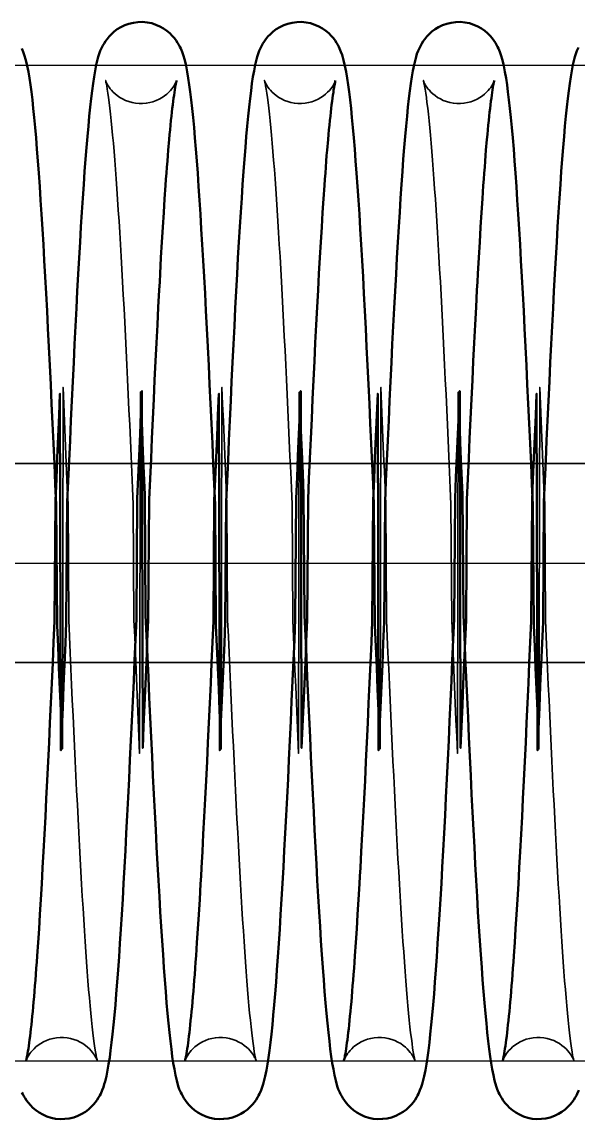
# Model space of a CAD drawing. Header units: millimetres. Extents: x 1448 to 104164, y -19509 to -89.
# Drawn here: x 58737.7 to 58793.5, y -3869 to -3758.8 of the extents above; entities that cross this region are included whole.
import ezdxf

# ---------------------------------------------------------------- set-up
doc = ezdxf.new("R2010")
doc.units = ezdxf.units.MM
doc.header["$LTSCALE"] = 60
doc.header["$MEASUREMENT"] = 0
doc.linetypes.add('CEN', pattern=[62, 60, -1, 0, -1])
doc.layers.get('0').update_dxf_attribs({"linetype": 'CONTINUOUS'})
doc.layers.add('cen', color=14, linetype='CONTINUOUS')
doc.layers.add('가려진 것(ISO)', color=7, linetype='CONTINUOUS', lineweight=35)
doc.layers.add('가시적인 것(ISO)', color=7, linetype='CONTINUOUS', lineweight=50)

# ---------------------------------------------------------------- blocks, each defined once
blk = doc.blocks.new('토션스프링 3')
at = {"layer": '가려진 것(ISO)', "flags": 128}
for points in [[(21461985.54, -50952857.63), (21461985.55, -50952857.65), (21461985.57, -50952857.7), (21461985.61, -50952857.81), (21461985.69, -50952857.97), (21461985.75, -50952858.07), (21461985.82, -50952858.19), (21461985.91, -50952858.33), (21461986.03, -50952858.48), (21461986.17, -50952858.65), (21461986.33, -50952858.82), (21461986.53, -50952859), (21461986.75, -50952859.18), (21461987.01, -50952859.35), (21461987.29, -50952859.51), (21461987.59, -50952859.65), (21461987.91, -50952859.77), (21461988.25, -50952859.86), (21461988.6, -50952859.92), (21461988.95, -50952859.95), (21461989.31, -50952859.95), (21461989.66, -50952859.92), (21461990.01, -50952859.85), (21461990.35, -50952859.76), (21461990.67, -50952859.64), (21461990.97, -50952859.49), (21461991.24, -50952859.33), (21461991.49, -50952859.16), (21461991.72, -50952858.98), (21461991.91, -50952858.8), (21461992.07, -50952858.62), (21461992.21, -50952858.46), (21461992.32, -50952858.31), (21461992.41, -50952858.17), (21461992.48, -50952858.06), (21461992.54, -50952857.95), (21461992.58, -50952857.87), (21461992.64, -50952857.74), (21461992.67, -50952857.67), (21461992.68, -50952857.63), (21461992.68, -50952857.63), (21461992.67, -50952857.67), (21461992.65, -50952857.73), (21461992.63, -50952857.81), (21461992.61, -50952857.91), (21461992.56, -50952858.17), (21461992.5, -50952858.51), (21461992.44, -50952858.9), (21461992.37, -50952859.35), (21461992.31, -50952859.86), (21461992.24, -50952860.41), (21461992.17, -50952861.02), (21461992.1, -50952861.68), (21461992.03, -50952862.38), (21461991.96, -50952863.13), (21461991.89, -50952863.92), (21461991.82, -50952864.76), (21461991.75, -50952865.64), (21461991.68, -50952866.56), (21461991.61, -50952867.52), (21461991.54, -50952868.53), (21461991.47, -50952869.57), (21461991.4, -50952870.65), (21461991.33, -50952871.77), (21461991.25, -50952872.92), (21461991.18, -50952874.11), (21461991.11, -50952875.33), (21461991.04, -50952876.58), (21461990.97, -50952877.86), (21461990.9, -50952879.18), (21461990.83, -50952880.53), (21461990.76, -50952881.9), (21461990.68, -50952883.31), (21461990.61, -50952884.74), (21461990.54, -50952886.2), (21461990.47, -50952887.68), (21461990.4, -50952889.18), (21461990.33, -50952890.7), (21461990.25, -50952892.23), (21461990.18, -50952893.79), (21461990.11, -50952895.37), (21461990.04, -50952896.96), (21461989.97, -50952898.58), (21461989.9, -50952900.21), (21461989.83, -50952911.85), (21461989.75, -50952913.5), (21461989.68, -50952915.16), (21461989.61, -50952916.83), (21461989.54, -50952918.5), (21461989.47, -50952920.18), (21461989.4, -50952921.86), (21461989.32, -50952923.54), (21461989.25, -50952925.23), (21461989.18, -50952888.93), (21461989.11, -50952890.62)], [(21462001.49, -50952857.63), (21462001.49, -50952857.65), (21462001.51, -50952857.7), (21462001.56, -50952857.81), (21462001.64, -50952857.97), (21462001.69, -50952858.07), (21462001.77, -50952858.19), (21462001.86, -50952858.33), (21462001.97, -50952858.48), (21462002.11, -50952858.65), (21462002.28, -50952858.82), (21462002.48, -50952859), (21462002.7, -50952859.18), (21462002.96, -50952859.35), (21462003.24, -50952859.51), (21462003.54, -50952859.65), (21462003.86, -50952859.77), (21462004.2, -50952859.86), (21462004.55, -50952859.92), (21462004.9, -50952859.95), (21462005.26, -50952859.95), (21462005.61, -50952859.92), (21462005.96, -50952859.85), (21462006.29, -50952859.76), (21462006.61, -50952859.64), (21462006.91, -50952859.49), (21462007.19, -50952859.33), (21462007.44, -50952859.16), (21462007.66, -50952858.98), (21462007.86, -50952858.8), (21462008.02, -50952858.62), (21462008.16, -50952858.46), (21462008.27, -50952858.31), (21462008.36, -50952858.17), (21462008.43, -50952858.06), (21462008.48, -50952857.95), (21462008.53, -50952857.87), (21462008.58, -50952857.74), (21462008.61, -50952857.67), (21462008.62, -50952857.63), (21462008.62, -50952857.63), (21462008.62, -50952857.67), (21462008.6, -50952857.73), (21462008.58, -50952857.81), (21462008.56, -50952857.91), (21462008.51, -50952858.17), (21462008.45, -50952858.51), (21462008.39, -50952858.9), (21462008.32, -50952859.35), (21462008.26, -50952859.86), (21462008.19, -50952860.41), (21462008.12, -50952861.02), (21462008.05, -50952861.68), (21462007.98, -50952862.38), (21462007.91, -50952863.13), (21462007.84, -50952863.92), (21462007.77, -50952864.76), (21462007.7, -50952865.64), (21462007.63, -50952866.56), (21462007.56, -50952867.52), (21462007.49, -50952868.53), (21462007.42, -50952869.57), (21462007.34, -50952870.65), (21462007.27, -50952871.77), (21462007.2, -50952872.92), (21462007.13, -50952874.11), (21462007.06, -50952875.33), (21462006.99, -50952876.58), (21462006.92, -50952877.86), (21462006.85, -50952879.18), (21462006.77, -50952880.53), (21462006.7, -50952881.9), (21462006.63, -50952883.31), (21462006.56, -50952884.74), (21462006.49, -50952886.2), (21462006.42, -50952887.68), (21462006.34, -50952889.18), (21462006.27, -50952890.7), (21462006.2, -50952892.23), (21462006.13, -50952893.79), (21462006.06, -50952895.37), (21462005.99, -50952896.96), (21462005.92, -50952898.58), (21462005.84, -50952900.21), (21462005.77, -50952911.85), (21462005.7, -50952913.5), (21462005.63, -50952915.16), (21462005.56, -50952916.83), (21462005.49, -50952918.5), (21462005.41, -50952920.18), (21462005.34, -50952921.86), (21462005.27, -50952923.54), (21462005.2, -50952925.23), (21462005.13, -50952888.93), (21462005.06, -50952890.62)], [(21462017.44, -50952857.63), (21462017.44, -50952857.65), (21462017.46, -50952857.7), (21462017.51, -50952857.81), (21462017.58, -50952857.97), (21462017.64, -50952858.07), (21462017.71, -50952858.19), (21462017.81, -50952858.33), (21462017.92, -50952858.48), (21462018.06, -50952858.65), (21462018.23, -50952858.82), (21462018.42, -50952859), (21462018.65, -50952859.18), (21462018.9, -50952859.35), (21462019.18, -50952859.51), (21462019.48, -50952859.65), (21462019.81, -50952859.77), (21462020.14, -50952859.86), (21462020.49, -50952859.92), (21462020.85, -50952859.95), (21462021.2, -50952859.95), (21462021.56, -50952859.92), (21462021.91, -50952859.85), (21462022.24, -50952859.76), (21462022.56, -50952859.64), (21462022.86, -50952859.49), (21462023.14, -50952859.33), (21462023.39, -50952859.16), (21462023.61, -50952858.98), (21462023.8, -50952858.8), (21462023.97, -50952858.62), (21462024.1, -50952858.46), (21462024.21, -50952858.31), (21462024.3, -50952858.17), (21462024.37, -50952858.06), (21462024.43, -50952857.95), (21462024.47, -50952857.87), (21462024.53, -50952857.74), (21462024.56, -50952857.67), (21462024.57, -50952857.63), (21462024.57, -50952857.63), (21462024.56, -50952857.67), (21462024.55, -50952857.73), (21462024.53, -50952857.81), (21462024.51, -50952857.91), (21462024.45, -50952858.17), (21462024.4, -50952858.51), (21462024.33, -50952858.9), (21462024.27, -50952859.35), (21462024.2, -50952859.86), (21462024.13, -50952860.41), (21462024.07, -50952861.02), (21462024, -50952861.68), (21462023.93, -50952862.38), (21462023.86, -50952863.13), (21462023.79, -50952863.92), (21462023.72, -50952864.76), (21462023.65, -50952865.64), (21462023.58, -50952866.56), (21462023.5, -50952867.52), (21462023.43, -50952868.53), (21462023.36, -50952869.57), (21462023.29, -50952870.65), (21462023.22, -50952871.77), (21462023.15, -50952872.92), (21462023.08, -50952874.11), (21462023.01, -50952875.33), (21462022.93, -50952876.58), (21462022.86, -50952877.86), (21462022.79, -50952879.18), (21462022.72, -50952880.53), (21462022.65, -50952881.9), (21462022.58, -50952883.31), (21462022.51, -50952884.74), (21462022.43, -50952886.2), (21462022.36, -50952887.68), (21462022.29, -50952889.18), (21462022.22, -50952890.7), (21462022.15, -50952892.23), (21462022.08, -50952893.79), (21462022.01, -50952895.37), (21462021.93, -50952896.96), (21462021.86, -50952898.58), (21462021.79, -50952900.21), (21462021.72, -50952911.85), (21462021.65, -50952913.5), (21462021.58, -50952915.16), (21462021.5, -50952916.83), (21462021.43, -50952918.5), (21462021.36, -50952920.18), (21462021.29, -50952921.86), (21462021.22, -50952923.54), (21462021.15, -50952925.23), (21462021.08, -50952888.93), (21462021, -50952890.62)], [(21461984.71, -50952956.08), (21461984.7, -50952956.06), (21461984.68, -50952956.01), (21461984.64, -50952955.9), (21461984.56, -50952955.74), (21461984.5, -50952955.64), (21461984.43, -50952955.52), (21461984.33, -50952955.38), (21461984.22, -50952955.23), (21461984.08, -50952955.06), (21461983.91, -50952954.89), (21461983.72, -50952954.71), (21461983.49, -50952954.53), (21461983.24, -50952954.36), (21461982.96, -50952954.2), (21461982.66, -50952954.06), (21461982.34, -50952953.94), (21461982, -50952953.85), (21461981.65, -50952953.79), (21461981.3, -50952953.76), (21461980.94, -50952953.76), (21461980.59, -50952953.79), (21461980.24, -50952953.86), (21461979.9, -50952953.95), (21461979.58, -50952954.07), (21461979.28, -50952954.21), (21461979.01, -50952954.37), (21461978.76, -50952954.55), (21461978.53, -50952954.73), (21461978.34, -50952954.91), (21461978.18, -50952955.08), (21461978.04, -50952955.25), (21461977.93, -50952955.4), (21461977.84, -50952955.53), (21461977.77, -50952955.65), (21461977.71, -50952955.75), (21461977.67, -50952955.84), (21461977.61, -50952955.97), (21461977.58, -50952956.04), (21461977.57, -50952956.08), (21461977.57, -50952956.08), (21461977.58, -50952956.04), (21461977.59, -50952955.99), (21461977.61, -50952955.9), (21461977.63, -50952955.8), (21461977.69, -50952955.54), (21461977.74, -50952955.21), (21461977.8, -50952954.82), (21461977.87, -50952954.37), (21461977.93, -50952953.86), (21461978, -50952953.3), (21461978.07, -50952952.69), (21461978.14, -50952952.03), (21461978.21, -50952951.32), (21461978.28, -50952950.57), (21461978.35, -50952949.77), (21461978.42, -50952948.93), (21461978.5, -50952948.05), (21461978.57, -50952947.13), (21461978.64, -50952946.17), (21461978.71, -50952945.16), (21461978.78, -50952944.12), (21461978.85, -50952943.03), (21461978.92, -50952941.92), (21461978.99, -50952940.76), (21461979.06, -50952939.57), (21461979.14, -50952938.35), (21461979.21, -50952937.1), (21461979.28, -50952935.82), (21461979.35, -50952934.51), (21461979.42, -50952933.16), (21461979.49, -50952931.78), (21461979.56, -50952930.38), (21461979.64, -50952928.95), (21461979.71, -50952927.49), (21461979.78, -50952926.01), (21461979.85, -50952924.51), (21461979.92, -50952922.99), (21461979.99, -50952921.45), (21461980.06, -50952919.89), (21461980.14, -50952918.32), (21461980.21, -50952916.73), (21461980.28, -50952915.12), (21461980.35, -50952913.49), (21461980.42, -50952911.85), (21461980.49, -50952900.2), (21461980.57, -50952898.54), (21461980.64, -50952896.87), (21461980.71, -50952895.2), (21461980.78, -50952893.52), (21461980.85, -50952891.84), (21461980.92, -50952890.15), (21461980.99, -50952888.47), (21461981.07, -50952924.78), (21461981.14, -50952923.09)], [(21462000.65, -50952956.08), (21462000.65, -50952956.06), (21462000.63, -50952956.01), (21462000.58, -50952955.9), (21462000.5, -50952955.74), (21462000.45, -50952955.64), (21462000.37, -50952955.52), (21462000.28, -50952955.38), (21462000.17, -50952955.23), (21462000.03, -50952955.06), (21461999.86, -50952954.89), (21461999.67, -50952954.71), (21461999.44, -50952954.53), (21461999.19, -50952954.36), (21461998.91, -50952954.2), (21461998.6, -50952954.06), (21461998.28, -50952953.94), (21461997.95, -50952953.85), (21461997.6, -50952953.79), (21461997.24, -50952953.76), (21461996.89, -50952953.76), (21461996.53, -50952953.79), (21461996.19, -50952953.86), (21461995.85, -50952953.95), (21461995.53, -50952954.07), (21461995.23, -50952954.21), (21461994.95, -50952954.37), (21461994.7, -50952954.55), (21461994.48, -50952954.73), (21461994.29, -50952954.91), (21461994.12, -50952955.08), (21461993.99, -50952955.25), (21461993.88, -50952955.4), (21461993.79, -50952955.53), (21461993.71, -50952955.65), (21461993.66, -50952955.75), (21461993.62, -50952955.84), (21461993.56, -50952955.97), (21461993.53, -50952956.04), (21461993.52, -50952956.08), (21461993.52, -50952956.08), (21461993.52, -50952956.04), (21461993.54, -50952955.99), (21461993.56, -50952955.9), (21461993.58, -50952955.8), (21461993.63, -50952955.54), (21461993.69, -50952955.21), (21461993.75, -50952954.82), (21461993.81, -50952954.37), (21461993.88, -50952953.86), (21461993.95, -50952953.3), (21461994.02, -50952952.69), (21461994.09, -50952952.03), (21461994.16, -50952951.32), (21461994.23, -50952950.57), (21461994.3, -50952949.77), (21461994.37, -50952948.93), (21461994.44, -50952948.05), (21461994.51, -50952947.13), (21461994.58, -50952946.17), (21461994.65, -50952945.16), (21461994.73, -50952944.12), (21461994.8, -50952943.03), (21461994.87, -50952941.92), (21461994.94, -50952940.76), (21461995.01, -50952939.57), (21461995.08, -50952938.35), (21461995.15, -50952937.1), (21461995.23, -50952935.82), (21461995.3, -50952934.51), (21461995.37, -50952933.16), (21461995.44, -50952931.78), (21461995.51, -50952930.38), (21461995.58, -50952928.95), (21461995.65, -50952927.49), (21461995.73, -50952926.01), (21461995.8, -50952924.51), (21461995.87, -50952922.99), (21461995.94, -50952921.45), (21461996.01, -50952919.89), (21461996.08, -50952918.32), (21461996.15, -50952916.73), (21461996.23, -50952915.12), (21461996.3, -50952913.49), (21461996.37, -50952911.85), (21461996.44, -50952900.2), (21461996.51, -50952898.54), (21461996.58, -50952896.87), (21461996.66, -50952895.2), (21461996.73, -50952893.52), (21461996.8, -50952891.84), (21461996.87, -50952890.15), (21461996.94, -50952888.47), (21461997.01, -50952924.78), (21461997.08, -50952923.09)], [(21462016.6, -50952956.08), (21462016.59, -50952956.06), (21462016.57, -50952956.01), (21462016.53, -50952955.9), (21462016.45, -50952955.74), (21462016.39, -50952955.64), (21462016.32, -50952955.52), (21462016.23, -50952955.38), (21462016.11, -50952955.23), (21462015.97, -50952955.06), (21462015.81, -50952954.89), (21462015.61, -50952954.71), (21462015.39, -50952954.53), (21462015.13, -50952954.36), (21462014.85, -50952954.2), (21462014.55, -50952954.06), (21462014.23, -50952953.94), (21462013.89, -50952953.85), (21462013.55, -50952953.79), (21462013.19, -50952953.76), (21462012.83, -50952953.76), (21462012.48, -50952953.79), (21462012.13, -50952953.86), (21462011.8, -50952953.95), (21462011.48, -50952954.07), (21462011.18, -50952954.21), (21462010.9, -50952954.37), (21462010.65, -50952954.55), (21462010.43, -50952954.73), (21462010.24, -50952954.91), (21462010.07, -50952955.08), (21462009.93, -50952955.25), (21462009.82, -50952955.4), (21462009.73, -50952955.53), (21462009.66, -50952955.65), (21462009.61, -50952955.75), (21462009.56, -50952955.84), (21462009.5, -50952955.97), (21462009.47, -50952956.04), (21462009.46, -50952956.08), (21462009.46, -50952956.08), (21462009.47, -50952956.04), (21462009.49, -50952955.99), (21462009.51, -50952955.9), (21462009.53, -50952955.8), (21462009.58, -50952955.54), (21462009.64, -50952955.21), (21462009.7, -50952954.82), (21462009.76, -50952954.37), (21462009.83, -50952953.86), (21462009.89, -50952953.3), (21462009.96, -50952952.69), (21462010.03, -50952952.03), (21462010.11, -50952951.32), (21462010.18, -50952950.57), (21462010.25, -50952949.77), (21462010.32, -50952948.93), (21462010.39, -50952948.05), (21462010.46, -50952947.13), (21462010.53, -50952946.17), (21462010.6, -50952945.16), (21462010.67, -50952944.12), (21462010.74, -50952943.03), (21462010.82, -50952941.92), (21462010.89, -50952940.76), (21462010.96, -50952939.57), (21462011.03, -50952938.35), (21462011.1, -50952937.1), (21462011.17, -50952935.82), (21462011.24, -50952934.51), (21462011.31, -50952933.16), (21462011.39, -50952931.78), (21462011.46, -50952930.38), (21462011.53, -50952928.95), (21462011.6, -50952927.49), (21462011.67, -50952926.01), (21462011.74, -50952924.51), (21462011.82, -50952922.99), (21462011.89, -50952921.45), (21462011.96, -50952919.89), (21462012.03, -50952918.32), (21462012.1, -50952916.73), (21462012.17, -50952915.12), (21462012.24, -50952913.49), (21462012.32, -50952911.85), (21462012.39, -50952900.2), (21462012.46, -50952898.54), (21462012.53, -50952896.87), (21462012.6, -50952895.2), (21462012.67, -50952893.52), (21462012.74, -50952891.84), (21462012.82, -50952890.15), (21462012.89, -50952888.47), (21462012.96, -50952924.78), (21462013.03, -50952923.09)], [(21462032.55, -50952956.08), (21462032.54, -50952956.06), (21462032.52, -50952956.01), (21462032.48, -50952955.9), (21462032.4, -50952955.74), (21462032.34, -50952955.64), (21462032.27, -50952955.52), (21462032.18, -50952955.38), (21462032.06, -50952955.23), (21462031.92, -50952955.06), (21462031.75, -50952954.89), (21462031.56, -50952954.71), (21462031.33, -50952954.53), (21462031.08, -50952954.36), (21462030.8, -50952954.2), (21462030.5, -50952954.06), (21462030.18, -50952953.94), (21462029.84, -50952953.85), (21462029.49, -50952953.79), (21462029.14, -50952953.76), (21462028.78, -50952953.76), (21462028.43, -50952953.79), (21462028.08, -50952953.86), (21462027.74, -50952953.95), (21462027.42, -50952954.07), (21462027.13, -50952954.21), (21462026.85, -50952954.37), (21462026.6, -50952954.55), (21462026.37, -50952954.73), (21462026.18, -50952954.91), (21462026.02, -50952955.08), (21462025.88, -50952955.25), (21462025.77, -50952955.4), (21462025.68, -50952955.53), (21462025.61, -50952955.65), (21462025.55, -50952955.75), (21462025.51, -50952955.84), (21462025.45, -50952955.97), (21462025.42, -50952956.04), (21462025.41, -50952956.08), (21462025.41, -50952956.08), (21462025.42, -50952956.04), (21462025.43, -50952955.99), (21462025.45, -50952955.9), (21462025.48, -50952955.8), (21462025.53, -50952955.54), (21462025.58, -50952955.21), (21462025.64, -50952954.82), (21462025.71, -50952954.37), (21462025.77, -50952953.86), (21462025.84, -50952953.3), (21462025.91, -50952952.69), (21462025.98, -50952952.03), (21462026.05, -50952951.32), (21462026.12, -50952950.57), (21462026.19, -50952949.77), (21462026.27, -50952948.93), (21462026.34, -50952948.05), (21462026.41, -50952947.13), (21462026.48, -50952946.17), (21462026.55, -50952945.16), (21462026.62, -50952944.12), (21462026.69, -50952943.03), (21462026.76, -50952941.92), (21462026.83, -50952940.76), (21462026.91, -50952939.57), (21462026.98, -50952938.35), (21462027.05, -50952937.1), (21462027.12, -50952935.82), (21462027.19, -50952934.51), (21462027.26, -50952933.16), (21462027.33, -50952931.78), (21462027.4, -50952930.38), (21462027.48, -50952928.95), (21462027.55, -50952927.49), (21462027.62, -50952926.01), (21462027.69, -50952924.51), (21462027.76, -50952922.99), (21462027.83, -50952921.45), (21462027.91, -50952919.89), (21462027.98, -50952918.32), (21462028.05, -50952916.73), (21462028.12, -50952915.12), (21462028.19, -50952913.49), (21462028.26, -50952911.85), (21462028.33, -50952900.2), (21462028.41, -50952898.54), (21462028.48, -50952896.87), (21462028.55, -50952895.2), (21462028.62, -50952893.52), (21462028.69, -50952891.84), (21462028.76, -50952890.15), (21462028.83, -50952888.47), (21462028.91, -50952924.78), (21462028.98, -50952923.09)]]:
    blk.add_lwpolyline(points, dxfattribs=at)
at = {"layer": '가시적인 것(ISO)', "flags": 128}
for points in [[(21461977.1, -50952854.31), (21461977.26, -50952854.66), (21461977.37, -50952854.97), (21461977.46, -50952855.25), (21461977.53, -50952855.53), (21461977.66, -50952856.08), (21461977.77, -50952856.66), (21461977.88, -50952857.28), (21461977.98, -50952857.94), (21461978.08, -50952858.66), (21461978.18, -50952859.45), (21461978.27, -50952860.3), (21461978.37, -50952861.22), (21461978.46, -50952862.21), (21461978.55, -50952863.26), (21461978.65, -50952864.37), (21461978.74, -50952865.55), (21461978.83, -50952866.79), (21461978.92, -50952868.08), (21461979.01, -50952869.44), (21461979.11, -50952870.86), (21461979.2, -50952872.33), (21461979.29, -50952873.87), (21461979.38, -50952875.46), (21461979.47, -50952877.1), (21461979.57, -50952878.79), (21461979.66, -50952880.52), (21461979.75, -50952882.3), (21461979.84, -50952884.11), (21461979.93, -50952885.97), (21461980.02, -50952887.87), (21461980.11, -50952889.81), (21461980.21, -50952891.79), (21461980.3, -50952893.79), (21461980.39, -50952895.83), (21461980.48, -50952897.88), (21461980.57, -50952899.96), (21461980.66, -50952912.05), (21461980.76, -50952914.16), (21461980.85, -50952916.29), (21461980.94, -50952918.44), (21461981.03, -50952920.6), (21461981.12, -50952922.76), (21461981.21, -50952924.93), (21461981.31, -50952889.1), (21461981.4, -50952891.26), (21461981.49, -50952893.41), (21461981.58, -50952895.55), (21461981.67, -50952897.69), (21461981.76, -50952899.82), (21461981.86, -50952911.94), (21461981.95, -50952914.04), (21461982.04, -50952916.11), (21461982.13, -50952918.16), (21461982.22, -50952920.18), (21461982.31, -50952922.16), (21461982.4, -50952924.12), (21461982.5, -50952926.04), (21461982.59, -50952927.93), (21461982.68, -50952929.78), (21461982.77, -50952931.59), (21461982.86, -50952933.35), (21461982.95, -50952935.07), (21461983.05, -50952936.73), (21461983.09, -50952937.54), (21461983.14, -50952938.34), (21461983.23, -50952939.89), (21461983.32, -50952941.39), (21461983.41, -50952942.84), (21461983.5, -50952944.23), (21461983.59, -50952945.55), (21461983.64, -50952946.19), (21461983.68, -50952946.81), (21461983.73, -50952947.42), (21461983.77, -50952948), (21461983.82, -50952948.57), (21461983.86, -50952949.12), (21461983.91, -50952949.66), (21461983.95, -50952950.17), (21461984, -50952950.67), (21461984.04, -50952951.15), (21461984.09, -50952951.62), (21461984.13, -50952952.06), (21461984.18, -50952952.49), (21461984.22, -50952952.89), (21461984.27, -50952953.27), (21461984.31, -50952953.64), (21461984.35, -50952953.98), (21461984.39, -50952954.3), (21461984.43, -50952954.6), (21461984.48, -50952954.88), (21461984.52, -50952955.13), (21461984.55, -50952955.36), (21461984.59, -50952955.56), (21461984.62, -50952955.73), (21461984.65, -50952955.88), (21461984.68, -50952955.98), (21461984.7, -50952956.05), (21461984.71, -50952956.08)], [(21461981.14, -50952923.09), (21461981.23, -50952920.93), (21461981.32, -50952918.77), (21461981.41, -50952916.62), (21461981.5, -50952914.48), (21461981.6, -50952912.36), (21461981.69, -50952900.26), (21461981.78, -50952898.19), (21461981.87, -50952896.13), (21461981.96, -50952894.1), (21461982.05, -50952892.09), (21461982.14, -50952890.11), (21461982.24, -50952888.16), (21461982.33, -50952886.25), (21461982.42, -50952884.38), (21461982.51, -50952882.56), (21461982.6, -50952880.78), (21461982.69, -50952879.04), (21461982.79, -50952877.35), (21461982.88, -50952875.7), (21461982.97, -50952874.1), (21461983.06, -50952872.56), (21461983.15, -50952871.07), (21461983.25, -50952869.64), (21461983.34, -50952868.27), (21461983.43, -50952866.96), (21461983.52, -50952865.72), (21461983.61, -50952864.53), (21461983.71, -50952863.41), (21461983.8, -50952862.36), (21461983.89, -50952861.37), (21461983.99, -50952860.44), (21461984.08, -50952859.58), (21461984.18, -50952858.79), (21461984.27, -50952858.06), (21461984.37, -50952857.39), (21461984.48, -50952856.76), (21461984.6, -50952856.17), (21461984.73, -50952855.61), (21461984.89, -50952855.06), (21461985, -50952854.75), (21461985.14, -50952854.43), (21461985.22, -50952854.25), (21461985.32, -50952854.05), (21461985.44, -50952853.85), (21461985.59, -50952853.63), (21461985.76, -50952853.39), (21461985.97, -50952853.14), (21461986.22, -50952852.89), (21461986.51, -50952852.65), (21461986.85, -50952852.41), (21461987.22, -50952852.2), (21461987.62, -50952852.03), (21461988.05, -50952851.89), (21461988.5, -50952851.8), (21461988.96, -50952851.76), (21461989.42, -50952851.77), (21461989.88, -50952851.83), (21461990.32, -50952851.93), (21461990.74, -50952852.09), (21461991.14, -50952852.28), (21461991.49, -50952852.49), (21461991.81, -50952852.73), (21461992.09, -50952852.98), (21461992.32, -50952853.23), (21461992.52, -50952853.47), (21461992.68, -50952853.7), (21461992.82, -50952853.92), (21461992.94, -50952854.12), (21461993.04, -50952854.31), (21461993.2, -50952854.66), (21461993.32, -50952854.97), (21461993.41, -50952855.25), (21461993.47, -50952855.53), (21461993.6, -50952856.08), (21461993.72, -50952856.66), (21461993.83, -50952857.28), (21461993.93, -50952857.94), (21461994.03, -50952858.66), (21461994.12, -50952859.45), (21461994.22, -50952860.3), (21461994.31, -50952861.22), (21461994.41, -50952862.21), (21461994.5, -50952863.26), (21461994.59, -50952864.37), (21461994.69, -50952865.55), (21461994.78, -50952866.79), (21461994.87, -50952868.08), (21461994.96, -50952869.44), (21461995.05, -50952870.86), (21461995.14, -50952872.33), (21461995.24, -50952873.87), (21461995.33, -50952875.46), (21461995.42, -50952877.1), (21461995.51, -50952878.79), (21461995.6, -50952880.52), (21461995.7, -50952882.3), (21461995.79, -50952884.11), (21461995.88, -50952885.97), (21461995.97, -50952887.87), (21461996.06, -50952889.81), (21461996.15, -50952891.79), (21461996.25, -50952893.79), (21461996.34, -50952895.83), (21461996.43, -50952897.88), (21461996.52, -50952899.96), (21461996.61, -50952912.05), (21461996.7, -50952914.16), (21461996.79, -50952916.29), (21461996.89, -50952918.44), (21461996.98, -50952920.6), (21461997.07, -50952922.76), (21461997.16, -50952924.93), (21461997.25, -50952889.1), (21461997.34, -50952891.26), (21461997.44, -50952893.41), (21461997.53, -50952895.55), (21461997.62, -50952897.69), (21461997.71, -50952899.82), (21461997.8, -50952911.94), (21461997.89, -50952914.04), (21461997.99, -50952916.11), (21461998.08, -50952918.16), (21461998.17, -50952920.18), (21461998.26, -50952922.16), (21461998.35, -50952924.12), (21461998.44, -50952926.04), (21461998.53, -50952927.93), (21461998.63, -50952929.78), (21461998.72, -50952931.59), (21461998.81, -50952933.35), (21461998.9, -50952935.07), (21461998.99, -50952936.73), (21461999.04, -50952937.54), (21461999.08, -50952938.34), (21461999.17, -50952939.89), (21461999.27, -50952941.39), (21461999.36, -50952942.84), (21461999.45, -50952944.23), (21461999.54, -50952945.55), (21461999.58, -50952946.19), (21461999.63, -50952946.81), (21461999.68, -50952947.42), (21461999.72, -50952948), (21461999.77, -50952948.57), (21461999.81, -50952949.12), (21461999.86, -50952949.66), (21461999.9, -50952950.17), (21461999.95, -50952950.67), (21461999.99, -50952951.15), (21462000.04, -50952951.62), (21462000.08, -50952952.06), (21462000.12, -50952952.49), (21462000.17, -50952952.89), (21462000.21, -50952953.27), (21462000.26, -50952953.64), (21462000.3, -50952953.98), (21462000.34, -50952954.3), (21462000.38, -50952954.6), (21462000.42, -50952954.88), (21462000.46, -50952955.13), (21462000.5, -50952955.36), (21462000.54, -50952955.56), (21462000.57, -50952955.73), (21462000.6, -50952955.88), (21462000.63, -50952955.98), (21462000.65, -50952956.05), (21462000.65, -50952956.08)], [(21461997.08, -50952923.09), (21461997.18, -50952920.93), (21461997.27, -50952918.77), (21461997.36, -50952916.62), (21461997.45, -50952914.48), (21461997.54, -50952912.36), (21461997.63, -50952900.26), (21461997.72, -50952898.19), (21461997.82, -50952896.13), (21461997.91, -50952894.1), (21461998, -50952892.09), (21461998.09, -50952890.11), (21461998.18, -50952888.16), (21461998.27, -50952886.25), (21461998.37, -50952884.38), (21461998.46, -50952882.56), (21461998.55, -50952880.78), (21461998.64, -50952879.04), (21461998.73, -50952877.35), (21461998.82, -50952875.7), (21461998.92, -50952874.1), (21461999.01, -50952872.56), (21461999.1, -50952871.07), (21461999.19, -50952869.64), (21461999.29, -50952868.27), (21461999.38, -50952866.96), (21461999.47, -50952865.72), (21461999.56, -50952864.53), (21461999.65, -50952863.41), (21461999.75, -50952862.36), (21461999.84, -50952861.37), (21461999.93, -50952860.44), (21462000.03, -50952859.58), (21462000.12, -50952858.79), (21462000.22, -50952858.06), (21462000.32, -50952857.39), (21462000.43, -50952856.76), (21462000.54, -50952856.17), (21462000.68, -50952855.61), (21462000.84, -50952855.06), (21462000.95, -50952854.75), (21462001.08, -50952854.42), (21462001.17, -50952854.25), (21462001.27, -50952854.05), (21462001.39, -50952853.85), (21462001.54, -50952853.63), (21462001.71, -50952853.39), (21462001.92, -50952853.14), (21462002.17, -50952852.89), (21462002.46, -50952852.65), (21462002.79, -50952852.41), (21462003.16, -50952852.2), (21462003.57, -50952852.03), (21462004, -50952851.89), (21462004.45, -50952851.8), (21462004.9, -50952851.76), (21462005.37, -50952851.77), (21462005.83, -50952851.83), (21462006.27, -50952851.93), (21462006.69, -50952852.09), (21462007.08, -50952852.28), (21462007.44, -50952852.49), (21462007.76, -50952852.73), (21462008.03, -50952852.98), (21462008.27, -50952853.23), (21462008.47, -50952853.47), (21462008.63, -50952853.7), (21462008.77, -50952853.92), (21462008.89, -50952854.12), (21462008.99, -50952854.31), (21462009.15, -50952854.66), (21462009.27, -50952854.97), (21462009.35, -50952855.25), (21462009.42, -50952855.53), (21462009.55, -50952856.08), (21462009.67, -50952856.66), (21462009.78, -50952857.28), (21462009.88, -50952857.94), (21462009.97, -50952858.66), (21462010.07, -50952859.45), (21462010.16, -50952860.3), (21462010.26, -50952861.22), (21462010.35, -50952862.21), (21462010.45, -50952863.26), (21462010.54, -50952864.37), (21462010.63, -50952865.55), (21462010.72, -50952866.79), (21462010.82, -50952868.08), (21462010.91, -50952869.44), (21462011, -50952870.86), (21462011.09, -50952872.33), (21462011.18, -50952873.87), (21462011.28, -50952875.46), (21462011.37, -50952877.1), (21462011.46, -50952878.79), (21462011.55, -50952880.52), (21462011.64, -50952882.3), (21462011.73, -50952884.11), (21462011.83, -50952885.97), (21462011.92, -50952887.87), (21462012.01, -50952889.81), (21462012.1, -50952891.79), (21462012.19, -50952893.79), (21462012.28, -50952895.83), (21462012.38, -50952897.88), (21462012.47, -50952899.96), (21462012.56, -50952912.05), (21462012.65, -50952914.16), (21462012.74, -50952916.29), (21462012.83, -50952918.44), (21462012.92, -50952920.6), (21462013.02, -50952922.76), (21462013.11, -50952924.93), (21462013.2, -50952889.1), (21462013.29, -50952891.26), (21462013.38, -50952893.41), (21462013.47, -50952895.55), (21462013.57, -50952897.69), (21462013.66, -50952899.82), (21462013.75, -50952911.94), (21462013.84, -50952914.04), (21462013.93, -50952916.11), (21462014.02, -50952918.16), (21462014.12, -50952920.18), (21462014.21, -50952922.16), (21462014.3, -50952924.12), (21462014.39, -50952926.04), (21462014.48, -50952927.93), (21462014.57, -50952929.78), (21462014.66, -50952931.59), (21462014.76, -50952933.35), (21462014.85, -50952935.07), (21462014.94, -50952936.73), (21462014.98, -50952937.54), (21462015.03, -50952938.34), (21462015.12, -50952939.89), (21462015.21, -50952941.39), (21462015.3, -50952942.84), (21462015.4, -50952944.23), (21462015.49, -50952945.55), (21462015.53, -50952946.19), (21462015.58, -50952946.81), (21462015.62, -50952947.42), (21462015.67, -50952948), (21462015.71, -50952948.57), (21462015.76, -50952949.12), (21462015.8, -50952949.66), (21462015.85, -50952950.17), (21462015.89, -50952950.67), (21462015.94, -50952951.15), (21462015.98, -50952951.62), (21462016.03, -50952952.06), (21462016.07, -50952952.49), (21462016.12, -50952952.89), (21462016.16, -50952953.27), (21462016.2, -50952953.64), (21462016.24, -50952953.98), (21462016.29, -50952954.3), (21462016.33, -50952954.6), (21462016.37, -50952954.88), (21462016.41, -50952955.13), (21462016.45, -50952955.36), (21462016.48, -50952955.56), (21462016.52, -50952955.73), (21462016.55, -50952955.88), (21462016.57, -50952955.98), (21462016.59, -50952956.05), (21462016.6, -50952956.08)], [(21462013.03, -50952923.09), (21462013.12, -50952920.93), (21462013.21, -50952918.77), (21462013.31, -50952916.62), (21462013.4, -50952914.48), (21462013.49, -50952912.36), (21462013.58, -50952900.26), (21462013.67, -50952898.19), (21462013.76, -50952896.13), (21462013.85, -50952894.1), (21462013.95, -50952892.09), (21462014.04, -50952890.11), (21462014.13, -50952888.16), (21462014.22, -50952886.25), (21462014.31, -50952884.38), (21462014.41, -50952882.56), (21462014.5, -50952880.78), (21462014.59, -50952879.04), (21462014.68, -50952877.35), (21462014.77, -50952875.7), (21462014.86, -50952874.1), (21462014.96, -50952872.56), (21462015.05, -50952871.07), (21462015.14, -50952869.64), (21462015.23, -50952868.27), (21462015.32, -50952866.96), (21462015.42, -50952865.72), (21462015.51, -50952864.53), (21462015.6, -50952863.41), (21462015.69, -50952862.36), (21462015.79, -50952861.37), (21462015.88, -50952860.44), (21462015.98, -50952859.58), (21462016.07, -50952858.79), (21462016.17, -50952858.06), (21462016.27, -50952857.39), (21462016.37, -50952856.76), (21462016.49, -50952856.17), (21462016.62, -50952855.61), (21462016.79, -50952855.06), (21462016.89, -50952854.75), (21462017.03, -50952854.42), (21462017.12, -50952854.24), (21462017.22, -50952854.05), (21462017.34, -50952853.85), (21462017.48, -50952853.62), (21462017.66, -50952853.39), (21462017.87, -50952853.14), (21462018.12, -50952852.89), (21462018.41, -50952852.65), (21462018.74, -50952852.41), (21462019.11, -50952852.2), (21462019.51, -50952852.03), (21462019.94, -50952851.89), (21462020.39, -50952851.8), (21462020.85, -50952851.76), (21462021.32, -50952851.77), (21462021.77, -50952851.83), (21462022.22, -50952851.93), (21462022.64, -50952852.09), (21462023.03, -50952852.28), (21462023.39, -50952852.49), (21462023.71, -50952852.73), (21462023.98, -50952852.98), (21462024.22, -50952853.23), (21462024.41, -50952853.47), (21462024.58, -50952853.7), (21462024.71, -50952853.92), (21462024.83, -50952854.12), (21462024.93, -50952854.31), (21462025.1, -50952854.66), (21462025.21, -50952854.97), (21462025.3, -50952855.25), (21462025.37, -50952855.53), (21462025.5, -50952856.08), (21462025.62, -50952856.66), (21462025.72, -50952857.28), (21462025.82, -50952857.94), (21462025.92, -50952858.66), (21462026.02, -50952859.45), (21462026.11, -50952860.3), (21462026.21, -50952861.22), (21462026.3, -50952862.21), (21462026.39, -50952863.26), (21462026.49, -50952864.37), (21462026.58, -50952865.55), (21462026.67, -50952866.79), (21462026.76, -50952868.08), (21462026.85, -50952869.44), (21462026.95, -50952870.86), (21462027.04, -50952872.33), (21462027.13, -50952873.87), (21462027.22, -50952875.46), (21462027.31, -50952877.1), (21462027.41, -50952878.79), (21462027.5, -50952880.52), (21462027.59, -50952882.3), (21462027.68, -50952884.11), (21462027.77, -50952885.97), (21462027.86, -50952887.87), (21462027.96, -50952889.81), (21462028.05, -50952891.79), (21462028.14, -50952893.79), (21462028.23, -50952895.83), (21462028.32, -50952897.88), (21462028.41, -50952899.96), (21462028.51, -50952912.05), (21462028.6, -50952914.16), (21462028.69, -50952916.29), (21462028.78, -50952918.44), (21462028.87, -50952920.6), (21462028.96, -50952922.76), (21462029.05, -50952924.93), (21462029.15, -50952889.1), (21462029.24, -50952891.26), (21462029.33, -50952893.41), (21462029.42, -50952895.55), (21462029.51, -50952897.69), (21462029.6, -50952899.82), (21462029.7, -50952911.94), (21462029.79, -50952914.04), (21462029.88, -50952916.11), (21462029.97, -50952918.16), (21462030.06, -50952920.18), (21462030.15, -50952922.16), (21462030.24, -50952924.12), (21462030.34, -50952926.04), (21462030.43, -50952927.93), (21462030.52, -50952929.78), (21462030.61, -50952931.59), (21462030.7, -50952933.35), (21462030.79, -50952935.07), (21462030.89, -50952936.73), (21462030.93, -50952937.54), (21462030.98, -50952938.34), (21462031.07, -50952939.89), (21462031.16, -50952941.39), (21462031.25, -50952942.84), (21462031.34, -50952944.23), (21462031.43, -50952945.55), (21462031.48, -50952946.19), (21462031.52, -50952946.81), (21462031.57, -50952947.42), (21462031.61, -50952948), (21462031.66, -50952948.57), (21462031.7, -50952949.12), (21462031.75, -50952949.66), (21462031.79, -50952950.17), (21462031.84, -50952950.67), (21462031.88, -50952951.15), (21462031.93, -50952951.62), (21462031.97, -50952952.06), (21462032.02, -50952952.49), (21462032.06, -50952952.89), (21462032.11, -50952953.27), (21462032.15, -50952953.64), (21462032.19, -50952953.98), (21462032.23, -50952954.3), (21462032.28, -50952954.6), (21462032.32, -50952954.88), (21462032.36, -50952955.13), (21462032.4, -50952955.36), (21462032.43, -50952955.56), (21462032.47, -50952955.73), (21462032.5, -50952955.88), (21462032.52, -50952955.98), (21462032.54, -50952956.05), (21462032.55, -50952956.08)], [(21462028.98, -50952923.09), (21462029.07, -50952920.93), (21462029.16, -50952918.77), (21462029.25, -50952916.62), (21462029.34, -50952914.48), (21462029.44, -50952912.36), (21462029.53, -50952900.26), (21462029.62, -50952898.19), (21462029.71, -50952896.13), (21462029.8, -50952894.1), (21462029.89, -50952892.09), (21462029.99, -50952890.11), (21462030.08, -50952888.16), (21462030.17, -50952886.25), (21462030.26, -50952884.38), (21462030.35, -50952882.55), (21462030.44, -50952880.77), (21462030.53, -50952879.04), (21462030.63, -50952877.35), (21462030.72, -50952875.7), (21462030.81, -50952874.1), (21462030.9, -50952872.56), (21462030.99, -50952871.07), (21462031.09, -50952869.64), (21462031.18, -50952868.27), (21462031.27, -50952866.96), (21462031.36, -50952865.72), (21462031.46, -50952864.53), (21462031.55, -50952863.41), (21462031.64, -50952862.36), (21462031.73, -50952861.37), (21462031.83, -50952860.44), (21462031.92, -50952859.58), (21462032.02, -50952858.79), (21462032.11, -50952858.06), (21462032.21, -50952857.39), (21462032.32, -50952856.76), (21462032.44, -50952856.17), (21462032.57, -50952855.61), (21462032.73, -50952855.06), (21462032.84, -50952854.75), (21462032.98, -50952854.42)], [(21461989.11, -50952890.62), (21461989.02, -50952892.78), (21461988.93, -50952894.94), (21461988.83, -50952897.09), (21461988.74, -50952899.22), (21461988.65, -50952911.34), (21461988.56, -50952913.43), (21461988.47, -50952915.51), (21461988.38, -50952917.57), (21461988.29, -50952919.6), (21461988.19, -50952921.61), (21461988.1, -50952923.59), (21461988.01, -50952925.54), (21461987.92, -50952927.45), (21461987.83, -50952929.31), (21461987.74, -50952931.13), (21461987.64, -50952932.91), (21461987.55, -50952934.65), (21461987.46, -50952936.35), (21461987.37, -50952938), (21461987.28, -50952939.59), (21461987.19, -50952941.14), (21461987.09, -50952942.62), (21461987, -50952944.05), (21461986.91, -50952945.42), (21461986.82, -50952946.72), (21461986.73, -50952947.97), (21461986.63, -50952949.15), (21461986.54, -50952950.28), (21461986.45, -50952951.34), (21461986.35, -50952952.33), (21461986.26, -50952953.26), (21461986.16, -50952954.13), (21461986.07, -50952954.93), (21461985.97, -50952955.66), (21461985.87, -50952956.33), (21461985.77, -50952956.95), (21461985.65, -50952957.54), (21461985.52, -50952958.09), (21461985.38, -50952958.65), (21461985.27, -50952958.95), (21461985.13, -50952959.28), (21461985.04, -50952959.46), (21461984.93, -50952959.66), (21461984.8, -50952959.86), (21461984.66, -50952960.08), (21461984.48, -50952960.32), (21461984.27, -50952960.57), (21461984.02, -50952960.82), (21461983.73, -50952961.06), (21461983.4, -50952961.29), (21461983.03, -50952961.5), (21461982.63, -50952961.68), (21461982.2, -50952961.82), (21461981.75, -50952961.91), (21461981.29, -50952961.95), (21461980.83, -50952961.94), (21461980.37, -50952961.88), (21461979.93, -50952961.78), (21461979.5, -50952961.62), (21461979.11, -50952961.44), (21461978.76, -50952961.22), (21461978.44, -50952960.98), (21461978.16, -50952960.73), (21461977.93, -50952960.48), (21461977.73, -50952960.24), (21461977.56, -50952960.01), (21461977.43, -50952959.79), (21461977.31, -50952959.59), (21461977.22, -50952959.4), (21461977.07, -50952959.06)], [(21462005.06, -50952890.62), (21462004.97, -50952892.78), (21462004.87, -50952894.94), (21462004.78, -50952897.09), (21462004.69, -50952899.22), (21462004.6, -50952911.34), (21462004.51, -50952913.43), (21462004.42, -50952915.51), (21462004.32, -50952917.57), (21462004.23, -50952919.6), (21462004.14, -50952921.61), (21462004.05, -50952923.59), (21462003.96, -50952925.54), (21462003.87, -50952927.45), (21462003.77, -50952929.31), (21462003.68, -50952931.13), (21462003.59, -50952932.91), (21462003.5, -50952934.65), (21462003.41, -50952936.35), (21462003.32, -50952938), (21462003.22, -50952939.59), (21462003.13, -50952941.14), (21462003.04, -50952942.62), (21462002.95, -50952944.05), (21462002.86, -50952945.42), (21462002.77, -50952946.72), (21462002.67, -50952947.97), (21462002.58, -50952949.15), (21462002.49, -50952950.28), (21462002.4, -50952951.34), (21462002.3, -50952952.33), (21462002.21, -50952953.26), (21462002.11, -50952954.13), (21462002.02, -50952954.93), (21462001.92, -50952955.66), (21462001.82, -50952956.33), (21462001.71, -50952956.95), (21462001.6, -50952957.54), (21462001.47, -50952958.09), (21462001.32, -50952958.65), (21462001.22, -50952958.95), (21462001.07, -50952959.28), (21462000.98, -50952959.46), (21462000.87, -50952959.66), (21462000.75, -50952959.86), (21462000.6, -50952960.08), (21462000.43, -50952960.32), (21462000.22, -50952960.57), (21461999.97, -50952960.82), (21461999.68, -50952961.06), (21461999.35, -50952961.29), (21461998.98, -50952961.5), (21461998.58, -50952961.68), (21461998.15, -50952961.82), (21461997.7, -50952961.91), (21461997.24, -50952961.95), (21461996.77, -50952961.94), (21461996.32, -50952961.88), (21461995.87, -50952961.78), (21461995.45, -50952961.62), (21461995.06, -50952961.44), (21461994.7, -50952961.22), (21461994.38, -50952960.98), (21461994.11, -50952960.73), (21461993.87, -50952960.48), (21461993.67, -50952960.24), (21461993.51, -50952960.01), (21461993.37, -50952959.79), (21461993.26, -50952959.59), (21461993.17, -50952959.4), (21461993.02, -50952959.06), (21461992.9, -50952958.75), (21461992.8, -50952958.46), (21461992.73, -50952958.19), (21461992.59, -50952957.63), (21461992.47, -50952957.05), (21461992.36, -50952956.43), (21461992.26, -50952955.77), (21461992.16, -50952955.05), (21461992.07, -50952954.27), (21461991.98, -50952953.42), (21461991.88, -50952952.5), (21461991.79, -50952951.52), (21461991.7, -50952950.48), (21461991.6, -50952949.37), (21461991.51, -50952948.2), (21461991.42, -50952946.97), (21461991.33, -50952945.67), (21461991.24, -50952944.31), (21461991.14, -50952942.89), (21461991.05, -50952941.41), (21461990.96, -50952939.87), (21461990.87, -50952938.29), (21461990.78, -50952936.65), (21461990.68, -50952934.97), (21461990.59, -50952933.24), (21461990.5, -50952931.47), (21461990.41, -50952929.65), (21461990.32, -50952927.79), (21461990.23, -50952925.88), (21461990.13, -50952923.94), (21461990.04, -50952921.97), (21461989.95, -50952919.97), (21461989.86, -50952917.94), (21461989.77, -50952915.89), (21461989.68, -50952913.82), (21461989.58, -50952911.72), (21461989.49, -50952899.61), (21461989.4, -50952897.47), (21461989.31, -50952895.32), (21461989.22, -50952893.17), (21461989.13, -50952891), (21461989.03, -50952888.84), (21461988.94, -50952924.68), (21461988.85, -50952922.52), (21461988.76, -50952920.37), (21461988.67, -50952918.22), (21461988.58, -50952916.08), (21461988.49, -50952913.95), (21461988.39, -50952911.83), (21461988.3, -50952899.73), (21461988.21, -50952897.66), (21461988.12, -50952895.61), (21461988.03, -50952893.6), (21461987.94, -50952891.61), (21461987.85, -50952889.66), (21461987.75, -50952887.73), (21461987.66, -50952885.84), (21461987.57, -50952883.99), (21461987.48, -50952882.18), (21461987.39, -50952880.41), (21461987.3, -50952878.7), (21461987.25, -50952877.86), (21461987.2, -50952877.04), (21461987.11, -50952875.43), (21461987.02, -50952873.87), (21461986.93, -50952872.36), (21461986.84, -50952870.91), (21461986.75, -50952869.52), (21461986.66, -50952868.2), (21461986.61, -50952867.56), (21461986.57, -50952866.93), (21461986.52, -50952866.33), (21461986.48, -50952865.74), (21461986.43, -50952865.17), (21461986.39, -50952864.62), (21461986.29, -50952863.56), (21461986.25, -50952863.06), (21461986.2, -50952862.58), (21461986.16, -50952862.11), (21461986.11, -50952861.66), (21461986.07, -50952861.23), (21461986.02, -50952860.82), (21461985.98, -50952860.44), (21461985.93, -50952860.07), (21461985.89, -50952859.72), (21461985.85, -50952859.4), (21461985.81, -50952859.1), (21461985.77, -50952858.83), (21461985.73, -50952858.58), (21461985.69, -50952858.35), (21461985.66, -50952858.15), (21461985.62, -50952857.98), (21461985.59, -50952857.83), (21461985.57, -50952857.72), (21461985.55, -50952857.65), (21461985.54, -50952857.63)], [(21462021, -50952890.62), (21462020.91, -50952892.78), (21462020.82, -50952894.94), (21462020.73, -50952897.09), (21462020.64, -50952899.22), (21462020.55, -50952911.34), (21462020.45, -50952913.43), (21462020.36, -50952915.51), (21462020.27, -50952917.57), (21462020.18, -50952919.6), (21462020.09, -50952921.61), (21462020, -50952923.59), (21462019.9, -50952925.54), (21462019.81, -50952927.45), (21462019.72, -50952929.31), (21462019.63, -50952931.13), (21462019.54, -50952932.91), (21462019.45, -50952934.65), (21462019.36, -50952936.35), (21462019.26, -50952938), (21462019.17, -50952939.59), (21462019.08, -50952941.14), (21462018.99, -50952942.62), (21462018.9, -50952944.05), (21462018.8, -50952945.42), (21462018.71, -50952946.72), (21462018.62, -50952947.97), (21462018.53, -50952949.15), (21462018.44, -50952950.28), (21462018.34, -50952951.34), (21462018.25, -50952952.33), (21462018.15, -50952953.26), (21462018.06, -50952954.13), (21462017.96, -50952954.93), (21462017.87, -50952955.66), (21462017.77, -50952956.33), (21462017.66, -50952956.95), (21462017.54, -50952957.54), (21462017.41, -50952958.09), (21462017.27, -50952958.65), (21462017.17, -50952958.95), (21462017.02, -50952959.28), (21462016.93, -50952959.46), (21462016.82, -50952959.66), (21462016.7, -50952959.86), (21462016.55, -50952960.08), (21462016.38, -50952960.32), (21462016.17, -50952960.57), (21462015.92, -50952960.82), (21462015.63, -50952961.06), (21462015.3, -50952961.29), (21462014.93, -50952961.5), (21462014.52, -50952961.68), (21462014.09, -50952961.82), (21462013.64, -50952961.91), (21462013.18, -50952961.95), (21462012.72, -50952961.94), (21462012.26, -50952961.88), (21462011.82, -50952961.78), (21462011.4, -50952961.62), (21462011.01, -50952961.44), (21462010.65, -50952961.22), (21462010.33, -50952960.98), (21462010.05, -50952960.73), (21462009.82, -50952960.48), (21462009.62, -50952960.24), (21462009.46, -50952960.01), (21462009.32, -50952959.79), (21462009.21, -50952959.59), (21462009.11, -50952959.4), (21462008.96, -50952959.06), (21462008.85, -50952958.75), (21462008.75, -50952958.46), (21462008.67, -50952958.19), (21462008.54, -50952957.63), (21462008.42, -50952957.05), (21462008.31, -50952956.43), (21462008.21, -50952955.77), (21462008.11, -50952955.05), (21462008.02, -50952954.27), (21462007.92, -50952953.42), (21462007.83, -50952952.5), (21462007.74, -50952951.52), (21462007.64, -50952950.48), (21462007.55, -50952949.37), (21462007.46, -50952948.2), (21462007.37, -50952946.97), (21462007.27, -50952945.67), (21462007.18, -50952944.31), (21462007.09, -50952942.89), (21462007, -50952941.41), (21462006.91, -50952939.87), (21462006.81, -50952938.29), (21462006.72, -50952936.65), (21462006.63, -50952934.97), (21462006.54, -50952933.24), (21462006.45, -50952931.47), (21462006.36, -50952929.65), (21462006.26, -50952927.79), (21462006.17, -50952925.88), (21462006.08, -50952923.94), (21462005.99, -50952921.97), (21462005.9, -50952919.97), (21462005.81, -50952917.94), (21462005.71, -50952915.89), (21462005.62, -50952913.82), (21462005.53, -50952911.72), (21462005.44, -50952899.61), (21462005.35, -50952897.47), (21462005.26, -50952895.32), (21462005.16, -50952893.17), (21462005.07, -50952891), (21462004.98, -50952888.84), (21462004.89, -50952924.68), (21462004.8, -50952922.52), (21462004.71, -50952920.37), (21462004.62, -50952918.22), (21462004.52, -50952916.08), (21462004.43, -50952913.95), (21462004.34, -50952911.83), (21462004.25, -50952899.73), (21462004.16, -50952897.66), (21462004.07, -50952895.61), (21462003.97, -50952893.6), (21462003.88, -50952891.61), (21462003.79, -50952889.66), (21462003.7, -50952887.73), (21462003.61, -50952885.84), (21462003.52, -50952883.98), (21462003.43, -50952882.17), (21462003.33, -50952880.41), (21462003.24, -50952878.7), (21462003.2, -50952877.86), (21462003.15, -50952877.04), (21462003.06, -50952875.43), (21462002.97, -50952873.87), (21462002.88, -50952872.36), (21462002.79, -50952870.91), (21462002.69, -50952869.52), (21462002.6, -50952868.2), (21462002.56, -50952867.56), (21462002.51, -50952866.93), (21462002.47, -50952866.33), (21462002.42, -50952865.74), (21462002.38, -50952865.17), (21462002.33, -50952864.62), (21462002.24, -50952863.56), (21462002.2, -50952863.06), (21462002.15, -50952862.58), (21462002.1, -50952862.11), (21462002.06, -50952861.66), (21462002.01, -50952861.23), (21462001.97, -50952860.82), (21462001.92, -50952860.44), (21462001.88, -50952860.07), (21462001.84, -50952859.72), (21462001.8, -50952859.4), (21462001.75, -50952859.1), (21462001.71, -50952858.83), (21462001.68, -50952858.58), (21462001.64, -50952858.35), (21462001.6, -50952858.15), (21462001.57, -50952857.98), (21462001.54, -50952857.83), (21462001.51, -50952857.72), (21462001.49, -50952857.65), (21462001.49, -50952857.63)], [(21462032.97, -50952959.28), (21462032.87, -50952959.46), (21462032.77, -50952959.66), (21462032.64, -50952959.86), (21462032.5, -50952960.08), (21462032.32, -50952960.32), (21462032.11, -50952960.57), (21462031.86, -50952960.81), (21462031.57, -50952961.06), (21462031.24, -50952961.29), (21462030.87, -50952961.5), (21462030.47, -50952961.68), (21462030.04, -50952961.82), (21462029.59, -50952961.91), (21462029.13, -50952961.95), (21462028.67, -50952961.94), (21462028.21, -50952961.88), (21462027.77, -50952961.78), (21462027.35, -50952961.63), (21462026.95, -50952961.44), (21462026.6, -50952961.22), (21462026.28, -50952960.98), (21462026, -50952960.73), (21462025.77, -50952960.48), (21462025.57, -50952960.24), (21462025.4, -50952960.01), (21462025.27, -50952959.79), (21462025.15, -50952959.59), (21462025.06, -50952959.4), (21462024.91, -50952959.06), (21462024.79, -50952958.75), (21462024.7, -50952958.46), (21462024.62, -50952958.19), (21462024.49, -50952957.63), (21462024.37, -50952957.05), (21462024.26, -50952956.43), (21462024.15, -50952955.77), (21462024.06, -50952955.05), (21462023.96, -50952954.27), (21462023.87, -50952953.42), (21462023.78, -50952952.5), (21462023.68, -50952951.52), (21462023.59, -50952950.48), (21462023.5, -50952949.37), (21462023.41, -50952948.2), (21462023.31, -50952946.97), (21462023.22, -50952945.67), (21462023.13, -50952944.31), (21462023.04, -50952942.89), (21462022.94, -50952941.41), (21462022.85, -50952939.87), (21462022.76, -50952938.29), (21462022.67, -50952936.65), (21462022.58, -50952934.97), (21462022.49, -50952933.24), (21462022.39, -50952931.47), (21462022.3, -50952929.65), (21462022.21, -50952927.79), (21462022.12, -50952925.88), (21462022.03, -50952923.94), (21462021.94, -50952921.97), (21462021.84, -50952919.96), (21462021.75, -50952917.94), (21462021.66, -50952915.89), (21462021.57, -50952913.82), (21462021.48, -50952911.72), (21462021.39, -50952899.61), (21462021.3, -50952897.47), (21462021.2, -50952895.32), (21462021.11, -50952893.17), (21462021.02, -50952891), (21462020.93, -50952888.84), (21462020.84, -50952924.68), (21462020.75, -50952922.52), (21462020.65, -50952920.37), (21462020.56, -50952918.22), (21462020.47, -50952916.08), (21462020.38, -50952913.95), (21462020.29, -50952911.83), (21462020.2, -50952899.73), (21462020.1, -50952897.66), (21462020.01, -50952895.61), (21462019.92, -50952893.6), (21462019.83, -50952891.61), (21462019.74, -50952889.66), (21462019.65, -50952887.73), (21462019.56, -50952885.84), (21462019.46, -50952883.98), (21462019.37, -50952882.17), (21462019.28, -50952880.41), (21462019.19, -50952878.7), (21462019.14, -50952877.86), (21462019.1, -50952877.04), (21462019.01, -50952875.43), (21462018.92, -50952873.87), (21462018.82, -50952872.36), (21462018.73, -50952870.91), (21462018.64, -50952869.52), (21462018.55, -50952868.2), (21462018.51, -50952867.56), (21462018.46, -50952866.93), (21462018.41, -50952866.33), (21462018.37, -50952865.74), (21462018.32, -50952865.17), (21462018.28, -50952864.62), (21462018.19, -50952863.56), (21462018.14, -50952863.06), (21462018.1, -50952862.58), (21462018.05, -50952862.11), (21462018.01, -50952861.66), (21462017.96, -50952861.23), (21462017.92, -50952860.82), (21462017.87, -50952860.44), (21462017.83, -50952860.07), (21462017.78, -50952859.72), (21462017.74, -50952859.4), (21462017.7, -50952859.1), (21462017.66, -50952858.83), (21462017.62, -50952858.58), (21462017.59, -50952858.35), (21462017.55, -50952858.15), (21462017.52, -50952857.98), (21462017.49, -50952857.83), (21462017.46, -50952857.72), (21462017.44, -50952857.65), (21462017.44, -50952857.63)]]:
    blk.add_lwpolyline(points, dxfattribs=at)
blk = doc.blocks.new('토션스프링1234')
blk.add_blockref('토션스프링 3', (188.1, -4314.91))

msp = doc.modelspace()

# ---------------------------------------------------------------- linework, layer by layer
at = {"color": 3}
for p, q in [((51099.32, -3763.18), (60099.32, -3763.18)), ((60262.45, -3803.18), (55643.16, -3803.18)), ((56302.41, -3803.18), (60424.26, -3803.18)), ((60262.45, -3823.18), (55643.16, -3823.18)), ((56302.41, -3823.18), (60424.26, -3823.18)), ((51099.32, -3863.18), (60099.32, -3863.18))]:
    msp.add_line(p, q, dxfattribs=at)
at = {"layer": 'cen', "linetype": 'CEN'}
msp.add_line((50869.32, -3813.18), (60474.26, -3813.18), dxfattribs=at)

# ---------------------------------------------------------------- block references
at = {"xscale": -1}
msp.add_blockref('토션스프링1234', (21520958.73, 50953407.83), dxfattribs=at)

doc.saveas('drawing.dxf')
